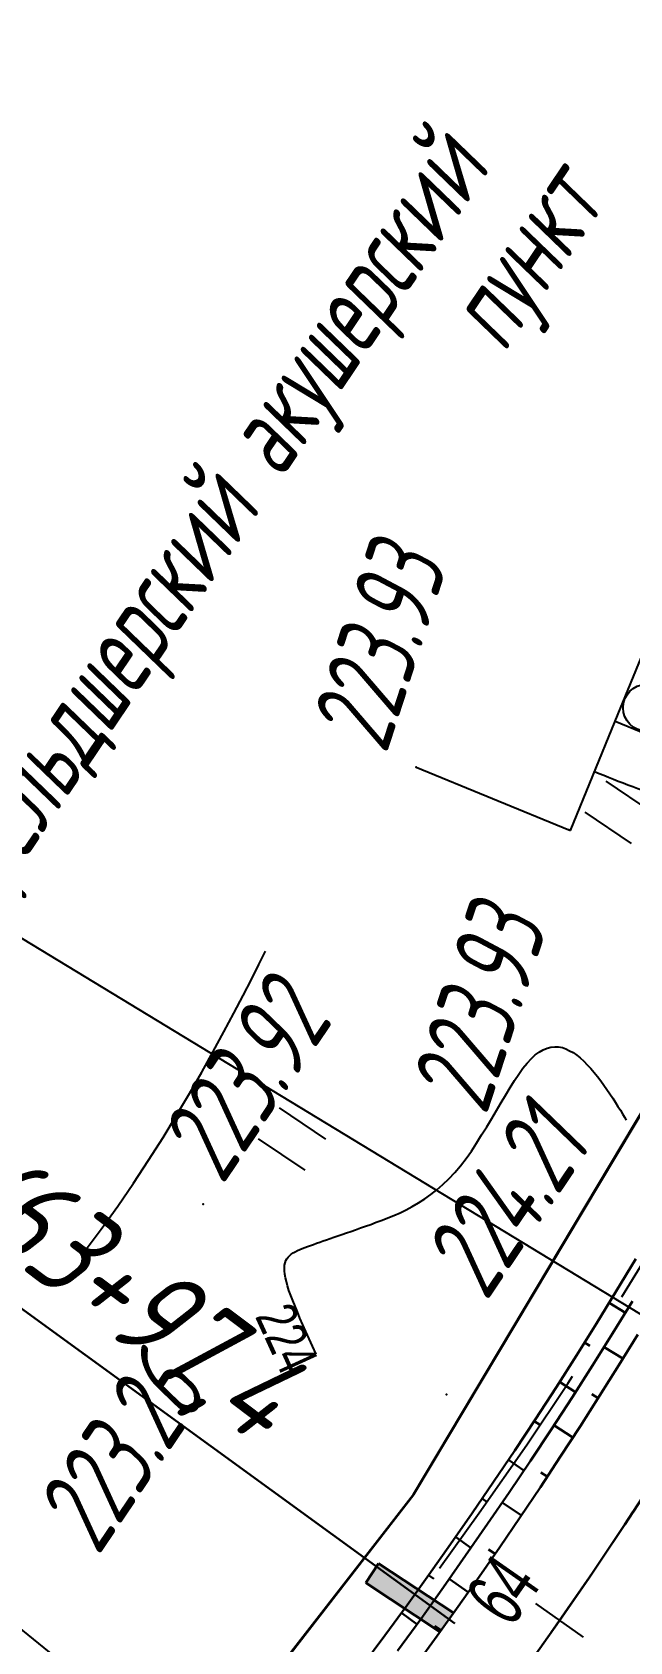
# Model space of a CAD drawing. Header units: millimetres. Extents: x -1799 to 6962, y -1020 to 4121.
# Drawn here: x 3622.7 to 3648.3, y 2876.4 to 2945.4 of the extents above; entities that cross this region are included whole.
import ezdxf
from ezdxf import colors
from ezdxf.entities.mleader import LeaderData, LeaderLine
from ezdxf.math import Vec2, Vec3

# ---------------------------------------------------------------- set-up
doc = ezdxf.new("R2010")
doc.units = ezdxf.units.MM
doc.linetypes.add('CONTI', pattern=[0])
for name, color, linetype, lineweight in [('10', 1, 'Continuous', 35), ('КОПИЯ_ОСЬ_13_ОТКОСЫ', 7, 'Continuous', 30), ('ОСЬ_ВЕРХ_ПОКРЫТИЯ_ОСЬ', 1, 'Continuous', 30), ('Отметки', 5, 'Continuous', 30), ('Привязка', 250, 'Continuous', 35), ('Тротуар', 40, 'Continuous', 35)]:
    doc.layers.add(name, color=color, linetype=linetype, lineweight=lineweight)
for name, color, linetype in [('GOR_BDEFAULT', 212, 'CONTI'), ('NAD_MDEFAULT', 7, 'CONTI'), ('PI_OTDEFAULT', 172, 'CONTI'), ('PI_TTDEFAULT', 5, 'CONTI'), ('SIT_LDEFAULT', 7, 'CONTI'), ('USLZNDEFAULT', 7, 'CONTI'), ('ZAPSKDEFAULT', 7, 'CONTI'), ('ОСЬ_ВЕРХ_ПОКРЫТИЯ_ПИКЕТЫ', 1, 'Continuous'), ('разметка', 7, 'Continuous')]:
    doc.layers.add(name, color=color, linetype=linetype)
doc.styles.add('eskd', font='spds.shx', dxfattribs={"width": 1.2, "oblique": 15})
doc.styles.add('SHRFT', font='TXT', dxfattribs={"width": 3.5})
doc.styles.get("Standard").update_dxf_attribs({"font": 'arial.ttf'})
doc.styles.add('ГОСТ', font='', dxfattribs={"oblique": 15, "height": 4})
doc.styles.get('ГОСТ').set_extended_font_data('GOST type A')

# ---------------------------------------------------------------- blocks, each defined once
blk = doc.blocks.new('BL_2011')
at = {"color": 0}
for p, q in [((0, 0), (0, 2.4)), ((1.6, 0), (1.6, 2.4))]:
    blk.add_line(p, q, dxfattribs=at)
blk = doc.blocks.new('BL_26')
at = {"color": 0}
for radius in [1, 0.1]:
    blk.add_circle((0, 0), radius, dxfattribs=at)
blk = doc.blocks.new('*U52')
at = {"layer": 'КОПИЯ_ОСЬ_13_ОТКОСЫ'}
for points in [[(378.745, 648.698), (379.706, 649.986), (380.655, 651.283), (381.594, 652.587), (382.523, 653.899), (383.45, 655.227), (384.366, 656.562), (385.271, 657.905), (386.165, 659.256), (387.047, 660.614), (387.918, 661.979), (388.778, 663.352), (389.627, 664.731), (390.463, 666.118)], [(380.254, 649.328), (381.241, 650.691), (382.216, 652.062), (384.112, 654.773), (385.033, 656.113), (385.943, 657.461), (386.842, 658.817), (387.729, 660.18), (388.605, 661.55), (389.47, 662.927), (390.323, 664.312)], [(389.323, 664.234), (390.015, 663.81)], [(388.268, 662.535), (388.497, 662.392)], [(387.197, 660.846), (387.877, 660.409)], [(386.108, 659.169), (386.332, 659.022)], [(385.001, 657.503), (385.67, 657.054)], [(383.878, 655.848), (384.098, 655.697)], [(382.738, 654.205), (383.394, 653.745)], [(381.583, 652.572), (381.807, 652.412)], [(380.413, 650.95), (381.079, 650.464)]]:
    blk.add_lwpolyline(points, dxfattribs=at)
blk = doc.blocks.new('_None')

msp = doc.modelspace()

# ---------------------------------------------------------------- hatches: boundary and pattern name
at = {"layer": 'Тротуар', "lineweight": 30, "ltscale": 7}
msp.add_hatch(color=256, dxfattribs=at).paths.add_polyline_path([(3637.501, 2879.793), (3636.953, 2878.958), (3638.447, 2877.976), (3640.131, 2876.86), (3640.716, 2877.673)])

# ---------------------------------------------------------------- linework, layer by layer
at = {"layer": '10'}
for p, q in [((3653.766, 2907.463), (3639.006, 2882.743)), ((3639.006, 2882.743), (3625.716, 2865.653))]:
    msp.add_line(p, q, dxfattribs=at)
msp.add_lwpolyline([(3751.806, 3114.223), (3724.936, 3097.063), (3708.646, 3083.113), (3696.476, 3067.103), (3689.536, 3053.053), (3682.646, 3028.403), (3677.526, 3002.273), (3673.516, 2965.033), (3670.386, 2948.323), (3653.766, 2907.463), (3639.006, 2882.743), (3625.716, 2865.653), (3592.506, 2834.923), (3493.496, 2731.233), (3483.276, 2723.163), (3391.296, 2664.393), (3376.696, 2652.193), (3361.056, 2633.243), (3356.616, 2613.263), (3360.796, 2590.303)], dxfattribs=at)
at = {"layer": 'GOR_BDEFAULT', "color": 212, "elevation": 224, "flags": 128}
for points in [[(3646.762, 2913.719), (3646.962, 2913.639), (3647.162, 2913.559), (3647.362, 2913.469), (3647.572, 2913.389), (3647.772, 2913.309), (3647.982, 2913.229), (3648.192, 2913.149), (3648.402, 2913.069), (3648.612, 2912.989), (3648.822, 2912.919), (3649.022, 2912.849), (3649.232, 2912.779), (3649.422, 2912.709), (3649.612, 2912.649), (3649.792, 2912.599), (3649.962, 2912.539), (3650.132, 2912.499), (3650.282, 2912.459), (3650.422, 2912.419), (3650.552, 2912.389), (3651.362, 2912.549), (3651.652, 2912.949), (3652.692, 2913.369), (3652.872, 2913.409), (3653.072, 2913.449), (3653.292, 2913.489), (3653.512, 2913.529), (3653.752, 2913.569), (3653.992, 2913.609), (3654.242, 2913.649), (3654.492, 2913.689), (3654.742, 2913.729), (3654.982, 2913.769), (3655.222, 2913.809), (3655.442, 2913.849), (3655.662, 2913.889), (3655.862, 2913.919), (3656.042, 2913.959), (3657.072, 2914.329), (3657.262, 2914.539), (3657.452, 2914.839), (3657.472, 2914.889), (3657.502, 2914.949), (3657.532, 2914.999), (3657.562, 2915.069), (3657.602, 2915.129), (3657.632, 2915.199), (3657.672, 2915.279), (3657.712, 2915.349), (3657.752, 2915.429), (3657.792, 2915.509), (3657.832, 2915.589), (3657.882, 2915.679), (3657.922, 2915.759), (3657.962, 2915.839), (3658.012, 2915.929), (3658.052, 2916.009), (3658.092, 2916.099), (3658.132, 2916.179), (3658.172, 2916.269), (3658.212, 2916.359), (3658.252, 2916.449), (3658.282, 2916.549), (3658.312, 2916.659), (3658.342, 2916.769), (3658.372, 2916.889), (3658.392, 2917.019), (3658.422, 2917.159), (3658.432, 2917.309), (3658.452, 2917.469), (3658.462, 2917.639), (3658.462, 2917.819), (3658.462, 2918.019), (3658.462, 2918.229), (3658.452, 2918.449), (3658.452, 2918.679), (3658.432, 2918.919), (3658.422, 2919.159), (3658.412, 2919.419), (3658.392, 2919.679), (3658.372, 2919.949), (3658.362, 2920.219), (3658.342, 2920.489), (3658.322, 2920.769), (3658.312, 2921.049), (3658.292, 2921.339), (3658.282, 2921.619), (3658.262, 2921.899), (3658.252, 2922.189), (3658.242, 2922.469), (3658.242, 2922.749), (3658.232, 2923.019), (3658.232, 2923.299), (3658.232, 2923.569), (3658.232, 2923.839), (3658.232, 2924.099), (3658.242, 2924.349), (3658.252, 2924.599), (3658.262, 2924.839), (3658.282, 2925.069), (3658.302, 2925.299), (3658.322, 2925.519), (3658.342, 2925.729), (3658.372, 2925.939), (3658.402, 2926.169), (3658.432, 2926.409), (3658.462, 2926.669), (3658.502, 2926.949), (3658.532, 2927.269), (3658.572, 2927.629), (3658.612, 2928.029), (3658.642, 2928.469), (3658.682, 2928.979), (3658.722, 2929.549), (3658.752, 2930.179), (3658.782, 2930.889), (3658.822, 2931.669), (3658.852, 2932.519), (3658.882, 2933.429), (3658.912, 2934.379), (3658.952, 2935.359), (3658.982, 2936.369), (3659.022, 2937.389), (3659.072, 2938.409), (3659.122, 2939.409), (3659.172, 2940.399), (3659.232, 2941.339), (3659.302, 2942.239), (3659.382, 2943.089), (3659.462, 2943.859), (3659.562, 2944.549), (3659.662, 2945.159), (3659.782, 2945.679), (3659.902, 2946.129), (3660.032, 2946.509), (3660.172, 2946.829), (3660.312, 2947.089), (3660.452, 2947.319), (3660.602, 2947.519), (3660.752, 2947.679), (3660.912, 2947.829), (3661.062, 2947.969), (3661.212, 2948.109), (3661.372, 2948.259), (3661.512, 2948.429), (3661.662, 2948.609), (3661.802, 2948.829), (3661.942, 2949.079), (3662.072, 2949.349), (3662.192, 2949.639), (3662.312, 2949.949), (3662.432, 2950.269), (3662.542, 2950.599), (3662.642, 2950.939), (3662.742, 2951.269), (3662.832, 2951.609), (3662.912, 2951.939), (3662.992, 2952.249), (3663.062, 2952.559), (3663.132, 2952.839), (3663.182, 2953.109), (3663.752, 2954.909), (3663.822, 2954.949), (3663.892, 2954.999), (3663.972, 2955.039), (3664.052, 2955.089), (3664.142, 2955.129), (3664.232, 2955.169), (3664.322, 2955.199), (3664.422, 2955.239), (3664.512, 2955.269), (3664.612, 2955.299), (3664.702, 2955.329), (3664.792, 2955.349), (3664.872, 2955.379), (3664.952, 2955.399), (3665.022, 2955.419), (3665.572, 2955.489), (3666.022, 2955.459), (3666.462, 2955.429), (3666.812, 2955.409), (3667.062, 2955.399), (3667.222, 2955.399), (3667.332, 2955.439), (3667.402, 2955.719), (3667.542, 2956.509), (3667.552, 2956.609), (3667.572, 2956.709), (3667.592, 2956.809), (3667.612, 2956.929), (3667.632, 2957.049), (3667.652, 2957.169), (3667.682, 2957.299), (3667.702, 2957.429), (3667.732, 2957.559), (3667.762, 2957.699), (3667.782, 2957.829), (3667.812, 2957.969), (3667.842, 2958.109), (3667.872, 2958.249), (3667.912, 2958.389), (3667.942, 2958.539), (3667.972, 2958.669), (3668.012, 2958.809), (3668.042, 2958.949), (3668.082, 2959.079), (3668.112, 2959.209), (3668.142, 2959.339), (3668.172, 2959.459), (3668.212, 2959.579), (3668.232, 2959.699), (3668.262, 2959.809), (3668.282, 2959.909), (3668.312, 2960.009), (3668.332, 2960.099), (3668.342, 2960.189), (3668.312, 2960.789)], [(3624.882, 2893.149), (3625.612, 2894.119), (3626.322, 2895.099), (3626.992, 2896.089), (3627.642, 2897.069), (3628.262, 2898.039), (3628.842, 2898.999), (3629.402, 2899.929), (3629.922, 2900.839), (3630.412, 2901.719), (3630.872, 2902.569), (3631.302, 2903.369), (3631.692, 2904.119), (3632.052, 2904.809), (3632.372, 2905.449), (3632.662, 2906.019)], [(3634.822, 2888.759), (3634.672, 2889.099), (3634.522, 2889.419), (3634.382, 2889.729), (3634.252, 2890.019), (3634.132, 2890.299), (3634.022, 2890.569), (3633.922, 2890.819), (3633.822, 2891.059), (3633.742, 2891.279), (3633.662, 2891.489), (3633.602, 2891.689), (3633.552, 2891.869), (3633.512, 2892.029), (3633.482, 2892.189), (3633.472, 2892.329), (3633.472, 2892.459), (3633.472, 2892.569), (3633.502, 2892.669), (3633.532, 2892.769), (3633.572, 2892.849), (3633.622, 2892.919), (3633.692, 2892.989), (3633.762, 2893.049), (3633.842, 2893.099), (3633.932, 2893.149), (3634.022, 2893.199), (3634.122, 2893.239), (3634.232, 2893.289), (3634.342, 2893.329), (3634.462, 2893.369), (3634.582, 2893.409), (3634.712, 2893.459), (3634.842, 2893.509), (3634.982, 2893.559), (3635.122, 2893.609), (3635.272, 2893.659), (3635.422, 2893.709), (3635.592, 2893.769), (3635.752, 2893.829), (3635.932, 2893.889), (3636.122, 2893.959), (3636.312, 2894.019), (3636.512, 2894.089), (3636.722, 2894.169), (3636.942, 2894.239), (3637.172, 2894.319), (3637.402, 2894.409), (3637.652, 2894.499), (3637.902, 2894.599), (3638.162, 2894.699), (3638.422, 2894.819), (3638.682, 2894.949), (3638.942, 2895.089), (3639.212, 2895.239), (3639.482, 2895.409), (3639.742, 2895.599), (3640.002, 2895.799), (3640.262, 2896.029), (3640.522, 2896.269), (3640.772, 2896.539), (3641.012, 2896.829), (3641.252, 2897.139), (3641.482, 2897.459), (3641.702, 2897.799), (3641.922, 2898.149), (3642.142, 2898.499), (3642.352, 2898.849), (3642.552, 2899.199), (3642.752, 2899.539), (3642.952, 2899.869), (3643.142, 2900.189), (3643.332, 2900.479), (3643.512, 2900.759), (3643.692, 2901.009), (3643.872, 2901.229), (3644.052, 2901.419), (3644.222, 2901.579), (3644.392, 2901.699), (3644.562, 2901.799), (3644.732, 2901.869), (3644.892, 2901.909), (3645.062, 2901.919), (3645.222, 2901.919), (3645.382, 2901.889), (3645.532, 2901.839), (3645.692, 2901.759), (3645.842, 2901.679), (3646.002, 2901.569), (3646.152, 2901.449), (3646.302, 2901.309), (3646.452, 2901.159), (3646.602, 2900.999), (3646.742, 2900.829), (3646.892, 2900.649), (3647.032, 2900.469), (3647.162, 2900.279), (3647.292, 2900.099), (3647.422, 2899.909), (3647.542, 2899.719), (3647.662, 2899.539), (3647.762, 2899.369), (3647.872, 2899.209), (3647.962, 2899.049), (3648.042, 2898.909), (3648.122, 2898.779)]]:
    msp.add_lwpolyline(points, dxfattribs=at)
at = {"layer": 'PI_TTDEFAULT', "color": 5}
for p in [(3639.112, 2913.899, 223.925), (3645.652, 2911.219, 223.931), (3629.982, 2895.189, 223.917), (3640.412, 2887.029, 224.207)]:
    msp.add_point(p, dxfattribs=at)
at = {"layer": 'SIT_LDEFAULT', "color": 7}
for p, q in [((3647.652, 2915.879), (3649.222, 2919.699)), ((3645.732, 2911.189), (3647.642, 2915.879)), ((3647.652, 2915.879), (3649.492, 2915.119)), ((3639.112, 2913.899), (3645.652, 2911.219)), ((3645.652, 2911.219), (3645.732, 2911.189)), ((3647.932, 2891.209), (3648.962, 2892.889)), ((3643.852, 2884.879), (3645.612, 2887.509)), ((3645.612, 2887.509), (3645.812, 2887.819)), ((3641.812, 2881.969), (3643.852, 2884.879)), ((3640.112, 2879.599), (3641.812, 2881.969))]:
    msp.add_line(p, q, dxfattribs=at)
at = {"layer": 'КОПИЯ_ОСЬ_13_ОТКОСЫ'}
for points in [[(3638.321, 2876.052), (3639.308, 2877.415), (3640.283, 2878.785), (3642.179, 2881.497), (3643.1, 2882.837), (3644.01, 2884.185), (3644.909, 2885.541), (3645.796, 2886.903), (3646.672, 2888.273), (3647.537, 2889.651), (3648.39, 2891.035)], [(3639.095, 2875.442), (3640.011, 2876.694), (3640.916, 2877.954), (3641.812, 2879.221), (3642.697, 2880.495), (3643.573, 2881.777), (3644.438, 2883.065), (3645.293, 2884.36), (3646.138, 2885.661), (3646.972, 2886.969), (3647.796, 2888.284), (3648.61, 2889.605)], [(3647.973, 2888.568), (3647.17, 2889.065)], [(3646.912, 2886.873), (3646.639, 2887.045)], [(3645.833, 2885.189), (3645.022, 2885.714)], [(3644.737, 2883.515), (3644.463, 2883.697)], [(3643.625, 2881.853), (3642.806, 2882.407)], [(3642.495, 2880.203), (3642.221, 2880.392)], [(3641.349, 2878.564), (3640.533, 2879.141)], [(3640.186, 2876.937), (3639.92, 2877.129)]]:
    msp.add_lwpolyline(points, dxfattribs=at)
at = {"layer": 'ОСЬ_ВЕРХ_ПОКРЫТИЯ_ОСЬ'}
msp.add_lwpolyline([(3634.198, 2862.932, 0.090851), (3669.94, 2925.533)], format="xyb", dxfattribs=at)
at = {"layer": 'ОСЬ_ВЕРХ_ПОКРЫТИЯ_ПИКЕТЫ'}
msp.add_line((3646.294, 2876.644), (3644.244, 2878.074), dxfattribs=at)
msp.add_line((3646.294, 2876.644), (3644.244, 2878.074), dxfattribs=at)
at = {"layer": 'Привязка', "lineweight": 30, "ltscale": 7}
msp.add_lwpolyline([(3640.772, 2877.222), (3614.449, 2896.326)], dxfattribs=at)
at = {"layer": 'разметка', "lineweight": 30, "ltscale": 7}
msp.add_arc((3481.241, 2991.766), 199.985, 324.91652, 330.64144, dxfattribs=at)
at = {"layer": 'Тротуар', "lineweight": 30, "ltscale": 7}
for points in [[(3636.953, 2878.958), (3637.501, 2879.793)], [(3640.716, 2877.673), (3637.501, 2879.793)], [(3640.131, 2876.86), (3636.953, 2878.958)]]:
    msp.add_lwpolyline(points, dxfattribs=at)

# ---------------------------------------------------------------- block references
at = {"layer": 'USLZNDEFAULT', "color": 7, "rotation": 56}
msp.add_blockref('BL_26', (3648.982, 2916.449), dxfattribs=at)
at = {"layer": 'ZAPSKDEFAULT', "color": 7, "rotation": 56}
for p in [(3648.352, 2910.639), (3634.352, 2896.639)]:
    msp.add_blockref('BL_2011', p, dxfattribs=at)
at = {"layer": 'КОПИЯ_ОСЬ_13_ОТКОСЫ'}
msp.add_blockref('*U52', (3258.067, 2226.724), dxfattribs=at)

# ---------------------------------------------------------------- texts
at = {"layer": 'GOR_BDEFAULT', "color": 212, "style": 'SHRFT', "width": 0.75}
msp.add_text('224', height=1.7223, rotation=294.5251, dxfattribs=at).set_placement((3632.191, 2890.385, 224))
at = {"layer": 'NAD_MDEFAULT', "color": 7, "style": 'eskd', "oblique": 10, "width": 0.8}
for s, p in [('фельдшерский акушерский', (3621.152, 2908.158)), ('пункт', (3642.895, 2931.596))]:
    msp.add_text(s, height=3.5, rotation=56, dxfattribs=at).set_placement(p)
at = {"layer": 'PI_OTDEFAULT', "color": 172, "style": 'eskd', "oblique": 10, "width": 0.8}
for s, rotation, p in [('223.93', 72, (3637.831, 2914.417)), ('223.93', 72, (3642.116, 2898.943)), ('223.92', 56, (3630.812, 2895.969)), ('224.21', 56, (3642.122, 2890.979)), ('223.26', 56, (3625.482, 2880.079))]:
    msp.add_text(s, height=3.5, rotation=rotation, dxfattribs=at).set_placement(p)
at = {"layer": 'ОСЬ_ВЕРХ_ПОКРЫТИЯ_ПИКЕТЫ', "width": 0.6}
msp.add_text('64', height=2.5, rotation=55.10503, dxfattribs=at).set_placement((3643.18, 2876.987))
at = {"layer": 'Привязка', "lineweight": 30, "ltscale": 7, "style": 'ГОСТ', "oblique": 15}
msp.add_text('ПК63+97,4', height=4, rotation=323.02834, dxfattribs=at).set_placement((3615.951, 2897.108, 126.574))

# ---------------------------------------------------------------- leaders
at = {"layer": 'Отметки', "ltscale": 0.2}
ml = msp.add_multileader_mtext('Standard', dxfattribs=at)
ml.set_content('223,90', color=256, style='ГОСТ')
ml.set_leader_properties()
ml.set_arrow_properties(name='NONE')
ml.build(insert=Vec2(0, 0))
ml.multileader.update_dxf_attribs({"text_left_attachment_type": 6, "text_right_attachment_type": 6, "dogleg_length": 0.36, "arrow_head_size": 2})
ctx = ml.context
ctx.base_point, ctx.arrow_head_size, ctx.landing_gap_size, ctx.plane_origin, ctx.plane_x_axis, ctx.plane_y_axis = Vec3(3600.329, 2895.495), 2, 0, Vec3(3684.287, 2876.828), Vec3(0.565168, 0.824976), Vec3(-0.824976, 0.565168)
ctx.left_attachment, ctx.right_attachment, ctx.text_align_type = 6, 6, 2
notes = []
notes.append((ctx, [(1, (1, 1, 0), (3612.111, 2912.693), (-0.565168, -0.824976), 0.36, [(0, [(3652.516, 2888.171)], 0, [])])]))
ctx.mtext.insert, ctx.mtext.text_direction, ctx.mtext.rotation, ctx.mtext.alignment, ctx.mtext.line_spacing_style, ctx.mtext.flow_direction = Vec3(3608.113, 2914.996), Vec3(0.565168, 0.824976), 0.970159, 3, 2, 5
ml = msp.add_multileader_mtext('Standard', dxfattribs=at)
ml.set_content('223,38', color=256, style='ГОСТ')
ml.set_leader_properties()
ml.set_arrow_properties(name='NONE')
ml.build(insert=Vec2(0, 0))
ml.multileader.update_dxf_attribs({"text_left_attachment_type": 6, "text_right_attachment_type": 6, "dogleg_length": 0.36, "arrow_head_size": 2})
ctx = ml.context
ctx.base_point, ctx.arrow_head_size, ctx.landing_gap_size, ctx.plane_origin, ctx.plane_x_axis, ctx.plane_y_axis = Vec3(3570.907, 2891.803), 2, 0, Vec3(3663.542, 2842.329), Vec3(0.730173, 0.683262), Vec3(-0.683262, 0.730173)
ctx.left_attachment, ctx.right_attachment, ctx.text_align_type = 6, 6, 2
notes.append((ctx, [(1, (1, 1, 0), (3586.166, 2906.082), (-0.730173, -0.683262), 0.36, [(0, [(3636.35, 2865.531)], 0, [])])]))
ctx.mtext.insert, ctx.mtext.text_direction, ctx.mtext.rotation, ctx.mtext.alignment, ctx.mtext.line_spacing_style, ctx.mtext.flow_direction = Vec3(3582.759, 2909.195), Vec3(0.730173, 0.683262), 0.752221, 3, 2, 5
for ctx, leaders in notes:
    for number, flags, end, landing, length, lines in leaders:
        leader = LeaderData()
        leader.index, (leader.has_last_leader_line, leader.has_dogleg_vector, leader.attachment_direction) = number, flags
        leader.last_leader_point, leader.dogleg_vector, leader.dogleg_length = Vec3(end), Vec3(landing), length
        for number, points, colour, breaks in lines:
            line = LeaderLine()
            line.index, line.vertices, line.color, line.breaks = number, Vec3.list(points), colors.encode_raw_color(colour), breaks
            leader.lines.append(line)
        ctx.leaders.append(leader)

doc.saveas('drawing.dxf')
